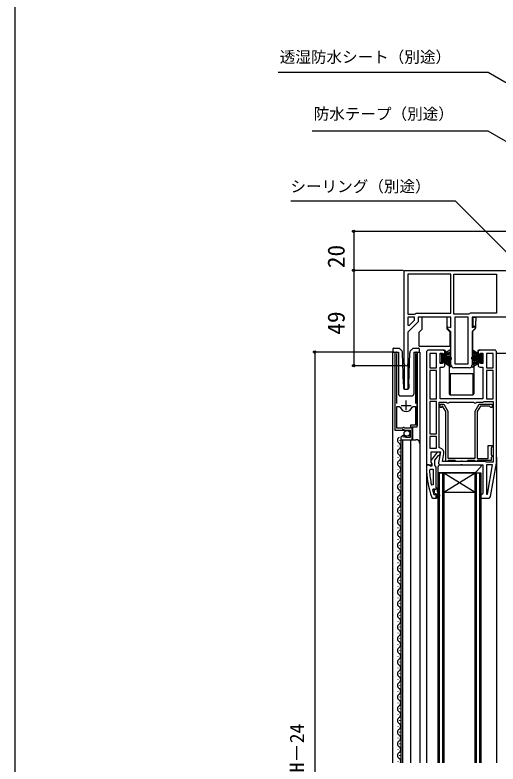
# Model space of a CAD drawing. Units: millimetres, scale not verified. Extents: x -525 to 525, y -785 to 781.
# Drawn here: x -525 to -276.9, y 201.6 to 586.5 of the extents above; entities that cross this region are included whole.
import ezdxf
from ezdxf.enums import TextEntityAlignment as Align

# ---------------------------------------------------------------- set-up
doc = ezdxf.new("R2010")
doc.units = ezdxf.units.MM
doc.header["$LTSCALE"] = 4
for name, color, linetype in [('0-2_YKK_11', 7, 'Continuous'), ('0-4_YKK_12', 2, 'Continuous'), ('0-5_YKK_13', 4, 'Continuous'), ('0-7_YKK_D', 6, 'Continuous'), ('0-8_YKK_ZWAK', 7, 'Continuous')]:
    doc.layers.add(name, color=color, linetype=linetype)
doc.styles.add('ＭＳ ゴシック', font='')
doc.styles.get('ＭＳ ゴシック').set_extended_font_data('MS Gothic')

msp = doc.modelspace()

# ---------------------------------------------------------------- linework, layer by layer
at = {"layer": '0-2_YKK_11'}
for p, q in [((-325.1, 407.236), (-325.1, 455.236)), ((-305.1, 414.236), (-312.6, 414.236)), ((-278.6, 414.236), (-286.1, 414.236)), ((-291.6, 405.236), (-299.6, 405.236)), ((-326.55, 385.836), (-321.55, 385.836)), ((-324.05, 383.336), (-324.05, 388.336))]:
    msp.add_line(p, q, dxfattribs=at)
for points in [[(-325.1, 455.236), (-247.6, 455.236)], [(-301.1, 406.736), (-301.1, 423.736), (-302.6, 425.236), (-302.6, 426.297), (-301.1, 425.895), (-301.1, 431.236), (-317.8, 431.236), (-317.8, 428.736), (-323.1, 423.436), (-323.1, 407.236)], [(-250.1, 406.736), (-250.1, 423.736), (-251.6, 425.236), (-251.6, 426.297), (-250.1, 425.895), (-250.1, 431.236), (-262.476, 431.236), (-262.866, 431.424), (-263.335, 431.424), (-263.725, 431.236), (-290.1, 431.236), (-290.1, 425.895), (-288.6, 426.297), (-288.6, 425.236), (-290.1, 423.736), (-290.1, 406.736)], [(-329.8, 412.686), (-329.8, 373.136), (-326.169, 373.136), (-325.629, 373.589), (-325.3, 373.436), (-325, 373.136), (-322, 373.136), (-322, 369.336), (-324.2, 369.336), (-324.2, 369.97), (-324.447, 370.072), (-325.024, 369.495), (-325.493, 369.765), (-325.407, 370.084), (-325.619, 370.335)], [(-328.85, 386.836), (-328.85, 412.204), (-328.797, 412.374)], [(-326.8, 369.041), (-326.8, 368.236), (-320.9, 368.236), (-320.9, 374.836), (-318.3, 374.836), (-318.3, 412.686)], [(-319.303, 412.374), (-319.25, 412.204), (-319.25, 386.836)], [(-313.6, 413.236), (-313.6, 355.236), (-310.978, 355.236), (-310.658, 355.812), (-311.2, 356.68), (-311.2, 362.036), (-306.393, 362.036), (-307.385, 356.41)], [(-304.1, 406.536), (-304.1, 408.536), (-305.4, 408.536), (-305.4, 407.336), (-306.6, 407.336), (-306.6, 412.736), (-305.4, 412.736), (-305.4, 411.536), (-304.1, 411.536), (-304.1, 413.236)], [(-287.1, 413.236), (-287.1, 411.536), (-285.8, 411.536), (-285.8, 412.736), (-284.6, 412.736), (-284.6, 407.336), (-285.8, 407.336), (-285.8, 408.536), (-287.1, 408.536), (-287.1, 406.536)], [(-280.629, 339.063), (-277.6, 356.236), (-277.6, 413.236)], [(-286.1, 405.536), (-284.6, 405.536), (-284.6, 389.236), (-306.6, 389.236), (-306.6, 405.536), (-305.1, 405.536)], [(-328.85, 374.136), (-328.85, 385.336), (-327.613, 385.336), (-327.131, 384.971)], [(-320.97, 384.971), (-320.488, 385.336), (-319.25, 385.336), (-319.25, 375.736), (-321.8, 375.736), (-321.8, 374.136), (-324.7, 374.136), (-325, 374.436), (-325.6, 374.436), (-325.9, 374.136), (-328.85, 374.136)], [(-306.588, 363.801), (-307, 364.293), (-307, 387.436), (-303.466, 387.436), (-303.033, 387.186), (-302.167, 387.186), (-301.734, 387.436), (-289.466, 387.436), (-289.033, 387.186), (-288.167, 387.186), (-287.734, 387.436), (-284.7, 387.436), (-284.3, 387.636), (-283.9, 387.836), (-279.4, 387.836)], [(-303.703, 357.036), (-303.703, 382.668), (-305.301, 385.436), (-305.703, 385.436), (-305.703, 384.836), (-306.603, 384.836), (-306.603, 386.436), (-304.724, 386.436), (-302.703, 382.936), (-302.703, 358.736), (-288.503, 358.736), (-288.503, 382.936), (-286.482, 386.436), (-279.903, 386.436), (-279.903, 384.836), (-280.603, 384.836), (-280.903, 385.136), (-281.203, 385.436), (-285.905, 385.436), (-287.503, 382.668), (-287.503, 358.536), (-281.903, 358.536), (-281.903, 365.236), (-279.903, 365.236), (-279.903, 364.636), (-280.103, 364.436), (-280.303, 364.236), (-280.303, 362.756), (-280.453, 362.496), (-280.453, 361.976), (-280.303, 361.717), (-280.303, 360.236), (-280.103, 360.036), (-279.903, 359.836), (-279.903, 359.536), (-280.203, 359.236), (-280.403, 359.036), (-280.403, 357.536), (-287.303, 357.536), (-287.503, 357.336)], [(-279.4, 387.836), (-279.4, 356.636), (-282.8, 356.636), (-283.2, 356.836), (-283.6, 357.036), (-305.447, 357.036), (-304.724, 361.137)], [(-308.6, 343.537), (-308.6, 354.083), (-308.95, 354.56), (-309.3, 355.037), (-309.3, 357.737), (-307.507, 360.04), (-307.104, 360.237), (-306.6, 360.737), (-306.6, 361.737), (-308.076, 361.737), (-311.187, 357.755)], [(-311, 356.338), (-310.8, 355.938), (-310.8, 354.537), (-311.6, 354.537), (-312.077, 354.887), (-312.554, 355.237), (-313.6, 355.237), (-313.6, 354.237)], [(-306.4, 355.236), (-296.225, 355.236), (-295.835, 355.424), (-295.366, 355.424), (-294.976, 355.236), (-284.6, 355.236), (-284.6, 340.536), (-285.1, 340.036), (-285.6, 339.536), (-285.6, 338.236), (-281.613, 338.236)], [(-287.503, 357.336), (-287.803, 357.036), (-288.203, 357.036), (-288.503, 357.336), (-288.703, 357.536), (-292.303, 357.536), (-292.503, 357.336), (-292.803, 357.036), (-295.083, 357.036), (-295.343, 357.186), (-295.863, 357.186), (-296.122, 357.036), (-298.403, 357.036), (-298.703, 357.336), (-298.903, 357.536), (-302.503, 357.536), (-302.703, 357.336), (-303.003, 357.036), (-303.703, 357.036)], [(-312.054, 352.514), (-311.555, 353.037), (-310.1, 353.037)], [(-310.1, 353.037), (-310.1, 344.966), (-311.089, 344.863)], [(-310.512, 342.404), (-310.03, 343.037), (-309.675, 343.037), (-309.191, 342.662), (-308.6, 342.737), (-308.6, 343.537)], [(-309.2, 340.137), (-309.5, 339.837), (-309.508, 339.837), (-309.7, 339.907), (-309.7, 340.743), (-309.438, 341.041), (-309.438, 342.033), (-309.7, 342.331), (-309.7, 343.037), (-309.675, 343.037), (-309.191, 342.662), (-308.6, 342.737), (-308.6, 343.537), (-308.1, 343.537), (-308.1, 341.537), (-306.815, 339.312), (-307.249, 339.062), (-308.1, 340.537), (-308.1, 338.737), (-307.6, 338.737), (-307.6, 338.237), (-308.6, 338.237), (-308.6, 340.137)], [(-310.849, 338.567), (-310.379, 338.237), (-308.6, 338.237), (-308.6, 340.137)], [(-309.2, 340.137), (-309.5, 339.837), (-309.508, 339.837), (-309.7, 339.907), (-309.792, 340.041)]]:
    msp.add_lwpolyline(points, dxfattribs=at)
for points in [[(-301.1, 453.236), (-323.1, 453.236), (-323.1, 432.736), (-319.8, 432.736), (-319.367, 432.986), (-318.934, 433.236), (-301.1, 433.236)], [(-299.6, 453.236), (-277.6, 453.236), (-277.6, 433.236), (-291.1, 433.236), (-291.533, 432.986), (-291.966, 432.736), (-299.6, 432.736)], [(-323.1, 431.236), (-323.1, 427.138), (-322.483, 426.882), (-319.8, 429.565), (-319.8, 431.236)], [(-299.1, 431.236), (-299.1, 407.236), (-292.1, 407.236), (-292.1, 431.236)], [(-311.8, 412.436), (-311.8, 405.236), (-308.4, 405.236), (-308.4, 412.436)], [(-282.8, 412.436), (-282.8, 405.236), (-279.4, 405.236), (-279.4, 412.436)], [(-308.4, 389.236), (-308.4, 403.836), (-311.8, 403.836), (-311.8, 389.236)], [(-282.8, 403.836), (-282.8, 389.236), (-279.4, 389.236), (-279.4, 403.836)], [(-308.4, 371.236), (-308.4, 387.836), (-311.8, 387.836), (-311.8, 371.236)], [(-308.4, 363.836), (-308.4, 369.836), (-311.8, 369.836), (-311.8, 363.836)], [(-282.253, 340.217), (-279.605, 355.236), (-282.8, 355.236), (-282.8, 340.265)]]:
    msp.add_lwpolyline(points, close=True, dxfattribs=at)
for centre, radius, start, end in [((-329.25, 412.686), 0.55, 325.43962, 180.00005), ((-318.85, 412.686), 0.55, 359.99998, 214.56065), ((-312.6, 413.236), 1, 90.00001, 179.99999), ((-305.1, 413.236), 1, 0.00001, 89.99999), ((-286.1, 413.236), 1, 90.00001, 179.99999), ((-278.6, 413.236), 1, 0.00001, 89.99999), ((-324.1, 407.236), 1, 179.99999, 0.00001), ((-305.1, 406.536), 1, 270.00001, 359.99999), ((-299.6, 406.736), 1.5, 180.00001, 269.99999), ((-291.6, 406.736), 1.5, 270.00001, 359.99999), ((-286.1, 406.536), 1, 180.00001, 269.99999), ((-324.05, 385.836), 3.2, 195.68061, 269.99999), ((-324.05, 385.836), 3.2, 270.00003, 344.31941), ((-325.5, 369.041), 1.3, 95.2159, 180.00002), ((-306.989, 361.536), 2.3, 349.99998, 79.95029), ((-267.6, 354.237), 46, 180, 199.91705), ((-310.4, 357.138), 1, 141.91327, 233.1301), ((-306.4, 356.236), 1, 170.00002, 270), ((-264.687, 354.6), 47.413, 182.52155, 191.85079), ((-267.6, 354.187), 44.5, 195.35294, 198.53383), ((-308.9, 340.137), 0.3, 359.99999, 180.00001), ((-308.9, 340.137), 0.3, 359.99999, 180.00001), ((-281.613, 339.236), 1, 270.00004, 350.00002)]:
    msp.add_arc(centre, radius, start, end, dxfattribs=at)
at = {"layer": '0-4_YKK_12'}
for p, q in [((-331, 413.236), (-331, 202.236)), ((-331, 413.236), (-328, 413.236)), ((-329.8, 413.236), (-329.8, 373.636)), ((-328, 413.236), (-328, 391.736)), ((-320.1, 413.236), (-320.1, 391.736)), ((-320.1, 413.236), (-317, 413.236)), ((-318.3, 413.236), (-318.3, 375.336)), ((-317, 413.236), (-317, 202.236)), ((-325.1, 407.236), (-325.1, 394.254)), ((-323.1, 407.236), (-323.1, 394.242)), ((-327, 390.736), (-321.1, 390.736)), ((-320.7, 374.336), (-320.2, 374.836)), ((-320.7, 374.336), (-320.7, 368.236)), ((-320.2, 374.836), (-318.8, 374.836)), ((-329.3, 373.136), (-322.7, 373.136)), ((-322.2, 372.636), (-322.7, 373.136)), ((-322.2, 372.636), (-322.2, 369.336)), ((-327.3, 367.833), (-327.3, 368.033)), ((-326.8, 368.236), (-326.8, 202.236)), ((-326.8, 368.236), (-319, 368.236)), ((-326, 368.236), (-326, 202.236)), ((-321.801, 368.236), (-321.801, 202.236)), ((-328.06, 364.833), (-328.06, 365.033)), ((-327.3, 361.833), (-327.3, 362.033)), ((-328.06, 358.833), (-328.06, 359.033)), ((-313.604, 358.737), (-313.604, 202.236)), ((-277.6, 359.262), (-277.6, 202.236)), ((-327.3, 355.833), (-327.3, 356.033)), ((-328.06, 352.833), (-328.06, 353.033)), ((-306.9, 202.236), (-306.9, 351.236)), ((-305.3, 351.236), (-305.3, 202.236)), ((-304.6, 351.236), (-288.6, 351.236)), ((-304.6, 341.236), (-288.6, 351.236)), ((-304.6, 351.236), (-288.6, 341.236)), ((-287.9, 202.236), (-287.9, 351.236)), ((-286.3, 351.236), (-286.3, 202.236)), ((-328.06, 346.833), (-328.06, 347.033)), ((-327.3, 349.833), (-327.3, 350.033)), ((-327.3, 343.833), (-327.3, 344.033)), ((-328.06, 340.833), (-328.06, 341.033)), ((-304.6, 341.236), (-288.6, 341.236)), ((-285.6, 339.136), (-285.6, 331.484)), ((-328.06, 334.833), (-328.06, 335.033)), ((-327.3, 337.833), (-327.3, 338.033)), ((-307.6, 338.487), (-307.6, 334.205)), ((-327.3, 331.833), (-327.3, 332.033)), ((-328.06, 328.833), (-328.06, 329.033)), ((-327.3, 325.833), (-327.3, 326.033)), ((-328.06, 322.833), (-328.06, 323.033)), ((-327.3, 319.833), (-327.3, 320.033)), ((-328.06, 316.833), (-328.06, 317.033)), ((-327.3, 313.833), (-327.3, 314.033)), ((-328.06, 310.833), (-328.06, 311.033)), ((-327.3, 307.833), (-327.3, 308.033)), ((-328.06, 304.833), (-328.06, 305.033)), ((-327.3, 301.833), (-327.3, 302.033)), ((-328.06, 298.833), (-328.06, 299.033)), ((-328.06, 292.833), (-328.06, 293.033)), ((-327.3, 295.833), (-327.3, 296.033)), ((-327.3, 289.833), (-327.3, 290.033)), ((-328.06, 286.833), (-328.06, 287.033)), ((-328.06, 280.833), (-328.06, 281.033)), ((-327.3, 283.833), (-327.3, 284.033)), ((-327.3, 277.833), (-327.3, 278.033)), ((-328.06, 274.833), (-328.06, 275.033)), ((-327.3, 271.833), (-327.3, 272.033)), ((-328.06, 268.833), (-328.06, 269.033)), ((-327.3, 265.833), (-327.3, 266.033)), ((-328.06, 262.833), (-328.06, 263.033)), ((-327.3, 259.833), (-327.3, 260.033)), ((-328.06, 256.833), (-328.06, 257.033)), ((-328.06, 250.833), (-328.06, 251.033)), ((-327.3, 253.833), (-327.3, 254.033)), ((-327.3, 247.833), (-327.3, 248.033)), ((-328.06, 244.833), (-328.06, 245.033)), ((-328.06, 238.833), (-328.06, 239.033)), ((-327.3, 241.833), (-327.3, 242.033)), ((-327.3, 235.833), (-327.3, 236.033)), ((-328.06, 232.833), (-328.06, 233.033)), ((-327.3, 229.833), (-327.3, 230.033)), ((-328.06, 226.833), (-328.06, 227.033)), ((-327.3, 223.833), (-327.3, 224.033)), ((-328.06, 220.833), (-328.06, 221.033)), ((-327.3, 217.833), (-327.3, 218.033)), ((-328.06, 214.833), (-328.06, 215.033)), ((-327.3, 211.833), (-327.3, 212.033)), ((-328.06, 208.833), (-328.06, 209.033)), ((-327.3, 205.833), (-327.3, 206.033)), ((-328.06, 202.833), (-328.06, 203.033))]:
    msp.add_line(p, q, dxfattribs=at)
for points in [[(-307.6, 202.236), (-307.6, 351.236), (-304.6, 351.236), (-304.6, 202.236)], [(-288.6, 202.236), (-288.6, 351.236), (-285.6, 351.236), (-285.6, 202.236)]]:
    msp.add_lwpolyline(points, dxfattribs=at)
for centre, radius, start, end in [((-327, 391.736), 1, 180, 270), ((-321.1, 391.736), 1, 270, 0), ((-329.3, 373.636), 0.5, 180, 270), ((-318.8, 375.336), 0.5, 270, 0), ((-326.842, 367.933), 1.718, 119.20254, 240.79746), ((-328.519, 364.933), 1.718, 299.20254, 60.79746), ((-319, 366.236), 2, 0, 90), ((-326.842, 361.933), 1.718, 119.20254, 240.79746), ((-328.519, 358.933), 1.718, 299.20254, 60.79746), ((-326.842, 355.933), 1.718, 119.20254, 240.79746), ((-328.519, 352.933), 1.718, 299.20254, 60.79746), ((-326.842, 349.933), 1.718, 119.20254, 240.79746), ((-328.519, 346.933), 1.718, 299.20254, 60.79746), ((-326.842, 343.933), 1.718, 119.20254, 240.79746), ((-326.842, 337.933), 1.718, 119.20254, 240.79746), ((-328.519, 340.933), 1.718, 299.20254, 60.79746), ((-328.519, 334.933), 1.718, 299.20254, 60.79746), ((-326.842, 331.933), 1.718, 119.20254, 240.79746), ((-326.842, 325.933), 1.718, 119.20254, 240.79746), ((-328.519, 328.933), 1.718, 299.20254, 60.79746), ((-328.519, 322.933), 1.718, 299.20254, 60.79746), ((-326.842, 319.933), 1.718, 119.20254, 240.79746), ((-328.519, 316.933), 1.718, 299.20254, 60.79746), ((-326.842, 313.933), 1.718, 119.20254, 240.79746), ((-328.519, 310.933), 1.718, 299.20254, 60.79746), ((-326.842, 307.933), 1.718, 119.20254, 240.79746), ((-328.519, 304.933), 1.718, 299.20254, 60.79746), ((-326.842, 301.933), 1.718, 119.20254, 240.79746), ((-328.519, 298.933), 1.718, 299.20254, 60.79746), ((-326.842, 295.933), 1.718, 119.20254, 240.79746), ((-328.519, 292.933), 1.718, 299.20254, 60.79746), ((-326.842, 289.933), 1.718, 119.20254, 240.79746), ((-326.842, 283.933), 1.718, 119.20254, 240.79746), ((-328.519, 286.933), 1.718, 299.20254, 60.79746), ((-328.519, 280.933), 1.718, 299.20254, 60.79746), ((-326.842, 277.933), 1.718, 119.20254, 240.79746), ((-326.842, 271.933), 1.718, 119.20254, 240.79746), ((-328.519, 274.933), 1.718, 299.20254, 60.79746), ((-328.519, 268.933), 1.718, 299.20254, 60.79746), ((-326.842, 265.933), 1.718, 119.20254, 240.79746), ((-328.519, 262.933), 1.718, 299.20254, 60.79746), ((-326.842, 259.933), 1.718, 119.20254, 240.79746), ((-328.519, 256.933), 1.718, 299.20254, 60.79746), ((-326.842, 253.933), 1.718, 119.20254, 240.79746), ((-328.519, 250.933), 1.718, 299.20254, 60.79746), ((-326.842, 247.933), 1.718, 119.20254, 240.79746), ((-328.519, 244.933), 1.718, 299.20254, 60.79746), ((-326.842, 241.933), 1.718, 119.20254, 240.79746), ((-328.519, 238.933), 1.718, 299.20254, 60.79746), ((-326.842, 235.933), 1.718, 119.20254, 240.79746), ((-326.842, 229.933), 1.718, 119.20254, 240.79746), ((-328.519, 232.933), 1.718, 299.20254, 60.79746), ((-328.519, 226.933), 1.718, 299.20254, 60.79746), ((-326.842, 223.933), 1.718, 119.20254, 240.79746), ((-326.842, 217.933), 1.718, 119.20254, 240.79746), ((-328.519, 220.933), 1.718, 299.20254, 60.79746), ((-328.519, 214.933), 1.718, 299.20254, 60.79746), ((-326.842, 211.933), 1.718, 119.20254, 240.79746), ((-328.519, 208.933), 1.718, 299.20254, 60.79746), ((-326.842, 205.933), 1.718, 119.20254, 240.79746), ((-328.519, 202.933), 1.718, 336.06989, 60.79746)]:
    msp.add_arc(centre, radius, start, end, dxfattribs=at)
at = {"layer": '0-5_YKK_13'}
for p, q in [((-302.9, 431.236), (-315.9, 431.236)), ((-315.9, 425.036), (-315.9, 431.236)), ((-310.15, 431.5), (-310.15, 431.536)), ((-302.9, 425.036), (-302.9, 431.236)), ((-289.3, 431.236), (-288.3, 431.236)), ((-288.3, 431.206), (-288.3, 431.236)), ((-288.3, 431.206), (-288.3, 429.236)), ((-289.8, 430.736), (-289.8, 426.536)), ((-288.3, 425.736), (-288.3, 429.236)), ((-317.4, 423.536), (-315.9, 425.036)), ((-317.4, 416.236), (-317.4, 423.536)), ((-301.4, 423.536), (-302.9, 425.036)), ((-301.4, 416.236), (-301.4, 423.536)), ((-289.8, 426.536), (-288.3, 426.536)), ((-317.4, 416.236), (-301.4, 416.236)), ((-330.898, 414.736), (-330.898, 413.236)), ((-330.398, 415.236), (-330.131, 415.236)), ((-330.131, 415.236), (-327.587, 415.236)), ((-326.585, 414.303), (-327.587, 415.236)), ((-325.414, 396.718), (-325.951, 412.91)), ((-322.681, 396.718), (-322.145, 412.909)), ((-320.509, 415.236), (-321.51, 414.302)), ((-320.509, 415.236), (-317.969, 415.236)), ((-317.969, 415.236), (-317.704, 415.236)), ((-317.204, 413.236), (-317.204, 414.736)), ((-306.602, 407.779), (-306.602, 412.279)), ((-301.102, 414.501), (-305.802, 411.529)), ((-305.802, 411.329), (-301.102, 413.588)), ((-305.802, 411.129), (-301.102, 412.793)), ((-301.102, 412.118), (-305.802, 410.929)), ((-305.1, 414.236), (-304.4, 414.236)), ((-303.9, 413.736), (-303.9, 411.148)), ((-290.102, 414.501), (-285.402, 411.529)), ((-285.402, 411.329), (-290.102, 413.588)), ((-285.402, 411.129), (-290.102, 412.793)), ((-290.102, 412.118), (-285.402, 410.929)), ((-287.3, 413.736), (-287.3, 411.148)), ((-286.8, 414.236), (-286.1, 414.236)), ((-284.602, 407.779), (-284.602, 412.279)), ((-262.6, 412.536), (-277.6, 412.536)), ((-305.802, 410.729), (-301.102, 411.561)), ((-301.102, 411.124), (-305.802, 410.529)), ((-305.802, 410.329), (-301.102, 410.805)), ((-305.802, 410.229), (-300.602, 410.229)), ((-305.802, 409.829), (-300.602, 409.829)), ((-305.802, 409.729), (-301.102, 409.254)), ((-301.102, 408.935), (-305.802, 409.529)), ((-305.802, 409.329), (-301.102, 408.497)), ((-301.102, 407.941), (-305.802, 409.129)), ((-305.802, 408.929), (-301.102, 407.265)), ((-305.802, 408.729), (-301.102, 406.471)), ((-301.102, 405.558), (-305.802, 408.529)), ((-303.9, 410.236), (-303.092, 410.236)), ((-302.436, 409.686), (-303.722, 410.765)), ((-301.9, 408.537), (-301.9, 391.736)), ((-285.402, 410.229), (-290.602, 410.229)), ((-285.402, 409.829), (-290.602, 409.829)), ((-285.402, 410.729), (-290.102, 411.561)), ((-290.102, 411.124), (-285.402, 410.529)), ((-285.402, 410.329), (-290.102, 410.805)), ((-285.402, 409.729), (-290.102, 409.254)), ((-290.102, 408.935), (-285.402, 409.529)), ((-285.402, 409.329), (-290.102, 408.497)), ((-290.102, 407.941), (-285.402, 409.129)), ((-285.402, 408.929), (-290.102, 407.265)), ((-285.402, 408.729), (-290.102, 406.471)), ((-290.102, 405.558), (-285.402, 408.529)), ((-289.3, 408.537), (-289.3, 391.736)), ((-288.765, 409.686), (-287.479, 410.765)), ((-288.109, 410.236), (-287.3, 410.236)), ((-301.4, 402.236), (-289.8, 402.236)), ((-301.4, 402.236), (-301.4, 391.236)), ((-289.8, 402.236), (-289.8, 391.236)), ((-325.414, 396.718), (-325.414, 394.718)), ((-322.681, 396.718), (-322.681, 394.718)), ((-324.915, 394.236), (-323.18, 394.236)), ((-301.4, 391.236), (-289.8, 391.236)), ((-307.6, 351.236), (-307.6, 354.236)), ((-285.6, 354.236), (-288.6, 351.236)), ((-288.6, 351.236), (-307.6, 351.236))]:
    msp.add_line(p, q, dxfattribs=at)
for points in [[(-287.3, 412.536), (-289.8, 412.536), (-289.8, 424.136), (-288.3, 425.636), (-288.3, 425.736)], [(-330.398, 415.236), (-330.528, 415.219), (-330.621, 415.184)], [(-306.602, 412.279), (-305.802, 412.279), (-305.802, 407.779), (-306.602, 407.779)], [(-284.602, 412.279), (-285.402, 412.279), (-285.402, 407.779), (-284.602, 407.779)], [(-306.6, 355.236), (-285.6, 355.236), (-285.6, 354.236)]]:
    msp.add_lwpolyline(points, dxfattribs=at)
msp.add_circle((-323.65, 371.485), 1.45, dxfattribs=at)
for centre, radius, start, end in [((-289.3, 430.736), 0.5, 90, 180), ((-330.398, 414.736), 0.5, 116.51445, 179.87786), ((-330.398, 414.736), 0.5, 179.87786, 180), ((-327.949, 412.84), 2, 1.97078, 46.92971), ((-320.146, 412.841), 2, 133.07029, 178.02922), ((-317.704, 414.736), 0.5, 64.09034, 90.01347), ((-317.704, 414.736), 0.5, 0.36325, 64.09034), ((-317.704, 414.736), 0.5, 0, 0.36325), ((-304.4, 413.736), 0.5, 0, 90), ((-286.8, 413.736), 0.5, 90, 180), ((-303.4, 411.148), 0.5, 180, 230), ((-303.4, 408.537), 1.5, 0, 50), ((-287.8, 408.537), 1.5, 130, 180), ((-287.8, 411.148), 0.5, 310, 0), ((-324.915, 394.736), 0.5, 182, 270), ((-323.18, 394.736), 0.5, 270, 358), ((-301.4, 391.736), 0.5, 180, 270), ((-289.8, 391.736), 0.5, 270, 0), ((-306.6, 354.236), 1, 90, 180)]:
    msp.add_arc(centre, radius, start, end, dxfattribs=at)
at = {"layer": '0-7_YKK_D'}
for p, q in [((-248.1, 475.236), (-352, 475.236)), ((-351, 475.236), (-351, 455.236)), ((-325.6, 455.236), (-352, 455.236)), ((-325.6, 455.236), (-352, 455.236)), ((-351, 455.236), (-351, 406.236)), ((-330.25, 413.236), (-372, 413.236)), ((-371, 413.236), (-371, -12.764)), ((-325.1, 406.236), (-352, 406.236))]:
    msp.add_line(p, q, dxfattribs=at)
for points in [[(-247.1, 536.879), (-249.309, 538.154), (-281.833, 556.932), (-389.868, 556.932)], [(-246.1, 506.061), (-248.309, 507.336), (-281.833, 526.691), (-372.265, 526.691)], [(-268.8, 460.908), (-270.603, 462.711), (-298.771, 490.878), (-383.292, 490.878)]]:
    msp.add_lwpolyline(points, dxfattribs=at)
for centre in [(-351, 475.236), (-351, 455.236), (-351, 455.236), (-371, 413.236), (-351, 406.236)]:
    msp.add_circle(centre, 0.637, dxfattribs=at)
at = {"layer": '0-8_YKK_ZWAK'}
msp.add_line((-525, 745.236), (-525, -784.764), dxfattribs=at)

# ---------------------------------------------------------------- texts
at = {"layer": '0-7_YKK_D', "style": 'ＭＳ ゴシック'}
for s, p in [('透湿防水シート（別途）', (-388.975, 560.193)), ('防水テープ（別途）', (-371.541, 530.974)), ('シーリング（別途）', (-383.485, 493.695))]:
    msp.add_text(s, height=5.865, dxfattribs=at).set_placement(p, align=Align.BOTTOM_LEFT)
for s, height, p in [('20', 8.798, (-353, 456.373)), ('49', 8.798, (-353, 422.179)), ('網戸出来高＝H－24', 7.331, (-374.307, 137.282))]:
    msp.add_text(s, height=height, rotation=90, dxfattribs=at).set_placement(p, align=Align.BOTTOM_LEFT)

doc.saveas('drawing.dxf')
